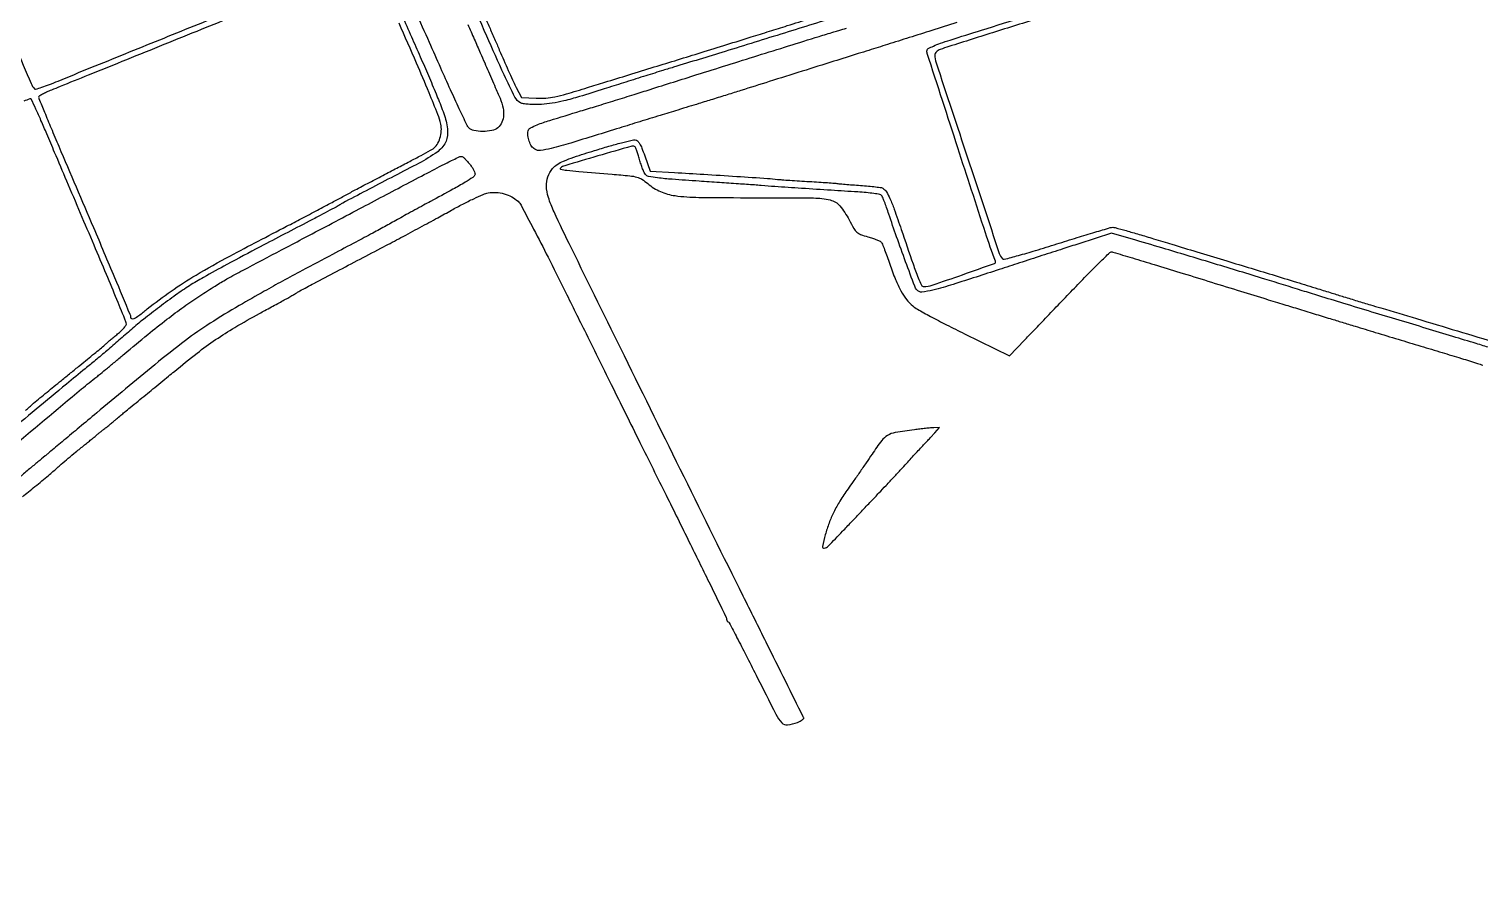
# Model space of a CAD drawing. Extents: x 2 to 2735, y 0 to 1226.
# Drawn here: x 1089 to 1800, y 0 to 417 of the extents above; entities that cross this region are included whole.
import ezdxf

# ---------------------------------------------------------------- set-up
doc = ezdxf.new("R2010")
doc.units = 0

msp = doc.modelspace()

# ---------------------------------------------------------------- linework, layer by layer
for points in [[(1681.528912, 570, -0.000005), (1685.934126, 559.960147, -0.000005), (1690.28084, 550.053125, -0.000005), (1694.039772, 541.485346, -0.000021)], [(1188.3375, 422.735962, 0.000306), (1171.429214, 415.93413, 0.000236), (1153, 408.497208, -0.000007), (1134.73238, 401.115736, -0.000009), (1118.323437, 394.48592, -0.000006), (1104.52101, 388.909719, -0.000114), (1100.25, 387.18541, 0.01162), (1097.854787, 386.15369, 0.017816), (1095.835938, 385.139355, 0.012566), (1094.257839, 384.222443, 0.260492), (1094, 383.761118, 0.097282), (1094.133732, 383.080279, 0.000445), (1096.905247, 376.314711, 0.002087), (1100.098944, 368.629749, 0.001315), (1103.890201, 359.679225, -0.000289), (1120.831494, 319.911109, -0.001149), (1131.155311, 295.48241, -0.000253), (1138.726821, 277.425357, -0.09946), (1139, 276.06563, 0.334079), (1139.569166, 275.30886, 0.184671), (1140.783664, 275.411264, 0.048812), (1143.136431, 276.843719, 0.008492), (1147.244964, 280.041755, -0.017765), (1158.911891, 288.780649, -0.018031), (1171.113496, 296.623834, -0.01168), (1187.726822, 305.957685, -0.002864), (1215.5, 320.515423, 0.001228), (1222.777842, 324.299914, 0.000986), (1230.590625, 328.406626, 0.000996), (1237.797421, 332.23135, 0.002545), (1243, 335.039814, -0.002551), (1248.141206, 337.81506, -0.001059), (1255.115625, 341.515105, -0.001047), (1262.605508, 345.448274, -0.001352), (1269.5, 349.026681, 0.001376), (1275.755489, 352.273804, 0.001944), (1281.308211, 355.203092, 0.001113), (1285.978866, 357.70367, 0.027396), (1287.230078, 358.468306, 0.104098), (1289.200608, 360.541493, 0.062951), (1290.608456, 363.637088, 0.059951), (1291.257091, 367.174762, 0.070801), (1290.986121, 370.563673, 0.038761), (1289.560596, 375.194328, 0.003904), (1285.232511, 385.908055, 0.004021), (1279.111085, 400.395508, 0.00164), (1270.564663, 420, -0.00023)], [(1487.299693, 423.83633, -0.000605), (1459.33883, 415.113229, -0.000604), (1430.222831, 406.106978, -0.00093), (1405, 398.389675, 0.001594), (1399.078757, 396.569371, 0.000507), (1390.26875, 393.820437, 0.000506), (1380.457641, 390.737311, 0.000564), (1371, 387.743018, -0.003458), (1358.912411, 383.992922, -0.013104), (1351.281107, 381.899742, -0.020501), (1345.586419, 380.742404, -0.027793), (1340.367019, 380.197985, -0.011754), (1336.798971, 380.109298, -0.019548), (1333.793761, 380.222791, -0.022219), (1331.430082, 380.510843, -0.081605), (1330.00843, 380.995489, -0.153895), (1327.332888, 383.732698, -0.008551), (1322.059531, 394.607415, -0.005986), (1313.510974, 413.625375, -0.000625), (1294.048846, 458.5, 0.001587)], [(1086.045884, 188.10668, -0.000844), (1089, 190.463908, 0.002938), (1092.204361, 193.042858, 0.002341), (1095.63184, 195.86152, 0.002366), (1098.78224, 198.502421, 0.005958), (1101.044563, 200.463908, -0.002686), (1105.049049, 203.982052, -0.0042), (1108.536841, 206.962157, -0.004086), (1112.143113, 209.941544, -0.002367), (1116.523166, 213.466091, 0.001611), (1118.466188, 215.024767, 0.00228), (1120.18493, 216.42565, 0.001297), (1121.627039, 217.618335, 0.032477), (1122, 217.97178, -0.034226), (1122.351036, 218.302127, -0.002501), (1123.38125, 219.13798, -0.003482), (1124.623001, 220.121058, -0.00263), (1126, 221.18409, 0.004241), (1127.534564, 222.376675, 0.002915), (1129.255007, 223.753662, 0.002939), (1130.895632, 225.098578, 0.005977), (1132.165982, 226.1784, -0.002692), (1134.250826, 227.974289, -0.003874), (1136.116997, 229.539601, -0.001597), (1138.912865, 231.833081, -0.000122), (1146.483582, 238, 0.000528), (1149.981188, 240.853795, 0.000376), (1153.895482, 244.059375, 0.000379), (1157.625898, 247.123787, 0.000807), (1160.504593, 249.5, -0.007872), (1171.62503, 258.418188, -0.015849), (1180.719009, 265.027842, -0.016061), (1190.135169, 270.992931, -0.008319), (1202.25, 277.864066, -0.000037), (1204.867575, 279.291387, -0.000022), (1208, 280.998969, -0.000022), (1211.132434, 282.706202, -0.000037), (1213.75, 284.132424, 0.002161), (1216.025122, 285.384622, 0.002782), (1218.104687, 286.55612, 0.002125), (1219.837476, 287.554794, 0.024194), (1220.5, 287.984581, -0.033446), (1221.901504, 288.857367, -0.00076), (1228.859873, 292.556304, -0.000933), (1239.939604, 298.398051, -0.000129), (1263, 310.494025, 0.001633), (1271.467097, 314.967842, 0.001212), (1280.793444, 319.963759, 0.001225), (1289.572309, 324.721612, 0.002768), (1296.190446, 328.377098, -0.008233), (1301.75158, 331.369912, -0.009561), (1307.139827, 334.026944, -0.008702), (1311.769551, 336.103337, -0.054931), (1314.240051, 336.852535, -0.06038), (1318.102577, 337.100374, -0.054794), (1322.046846, 336.439485, -0.055139), (1325.729355, 334.944423, -0.06293), (1328.819606, 332.73117, -0.083987), (1330.287048, 330.824704, -0.001431), (1336.467979, 319.111656, -0.003611), (1343.541129, 305.37394, -0.00239), (1351.474582, 289.5, 0.000257), (1361.310784, 269.607118, 0.00011), (1374.480295, 243.022044, 0.000109), (1388.53118, 214.688926, 0.000143), (1401.360569, 188.851641, -0.000637), (1412.724353, 165.909108, -0.001041), (1422.293417, 146.425859, -0.000098), (1430.819733, 128.965304, -0.114006), (1431, 128.184974, 0.06718), (1431.055906, 127.770761, 0.059638), (1431.220313, 127.367878, 0.062816), (1431.463097, 127.036322, 0.099086), (1431.75, 126.833333, -0.168225), (1432.198619, 126.414099, -0.000471), (1436.087591, 119.033925, -0.002724), (1440.439369, 110.645967, -0.001688), (1445.463077, 100.75024, 0.001794), (1455.179097, 81.621633, 0.061802), (1458.019525, 77.443018, 0.24954), (1460.881522, 76.361665, 0.067085), (1465.732115, 77.66143, 0.01991), (1467.014089, 78.258071, 0.032572), (1468.041181, 78.874477, 0.035234), (1468.738846, 79.434152, 0.325706), (1468.809417, 79.792342, 0.00659), (1468.534983, 80.362804, 0.000004), (1459.949253, 97.623375, 0.000048), (1450.39401, 116.828023, 0.00003), (1439.109186, 139.5, -0.000551), (1410.149848, 197.83376, -0.00053), (1380.929161, 257.014829, -0.000332), (1354.967633, 309.82416, -0.00544), (1346.478767, 327.607337, -0.02981), (1343.707575, 334.649904, -0.070344), (1342.728256, 340.194459, -0.093486), (1343.42941, 344.769839, -0.092026), (1345.75, 348.80385, -0.072359), (1347.983385, 350.765714, -0.043031), (1351.113118, 352.436247, -0.021763), (1356.235505, 354.36879, -0.003616), (1366.269449, 357.583078, -0.004668), (1373.231405, 359.686763, -0.006696), (1379.441648, 361.4103, -0.00385), (1384.690116, 362.748364, -0.097913), (1386.158135, 362.817002, -0.146059), (1387.331155, 362.266845, -0.074631), (1388.379825, 361.004478, -0.041812), (1389.480523, 358.78638, -0.010502), (1390.888687, 355), (1393.5, 347.5), (1405.5, 346.830765, -0.001511), (1419.785999, 345.990727, -0.001046), (1435.938445, 344.958014, -0.000616), (1451.08223, 343.939214, -0.010748), (1456, 343.495903, 0.009191), (1458.044303, 343.305202, 0.001516), (1461.996875, 343.021711, 0.001666), (1466.649092, 342.717778, 0.001471), (1471.5, 342.431412, -0.001381), (1476.20615, 342.154437, -0.001925), (1480.415625, 341.878747, -0.001166), (1483.958547, 341.624704, -0.024983), (1485, 341.495036, 0.021157), (1486.010602, 341.361355, 0.001309), (1489.025635, 341.099628, 0.001939), (1492.620728, 340.811065, 0.001436), (1496.597906, 340.518838, -0.005406), (1500.532421, 340.198317, -0.007859), (1503.994542, 339.823596, -0.004408), (1506.893009, 339.437731, -0.121953), (1507.597906, 339.153017, -0.097141), (1509.309331, 337.317921, -0.035049), (1510.985709, 334.150643, -0.018728), (1513.092989, 328.863556, -0.003424), (1516.554846, 318.918298, 0.001027), (1522.333839, 302.05641, 0.011172), (1524.827915, 295.319746, 0.021306), (1526.429686, 291.728364, 0.284489), (1527.60621, 291, 0.081849), (1531.732472, 291.680016, 0.003099), (1546.541676, 296.799982, 0.001123), (1562.231315, 302.373084, 0.418478), (1562.696734, 303.375775, -0.010476), (1557.787147, 317.38227, -0.00066), (1544.258471, 358.919132, -0.00007), (1529.284843, 405.121265, -0.128678), (1529.194186, 406.701153, -0.22422), (1529.807035, 407.524662, -0.018306), (1532.286778, 408.732534, -0.019072), (1535.782315, 410.122715, -0.008406), (1540.5, 411.704836, -0.000874), (1555.888506, 416.549737, -0.00033), (1577.412797, 423.269473, -0.000317)], [(1304.194268, 419.333271, -0.000717), (1307.401754, 412.115625, -0.000725), (1310.358395, 405.410381, -0.00181), (1312.493932, 400.5, 0.000827), (1314.340246, 396.231727, 0.000677), (1316.327633, 391.675, 0.000684), (1318.166579, 387.489753, 0.001806), (1319.498041, 384.5, -0.042752), (1321.257096, 379.481528, -0.071709), (1321.740095, 375.04779, -0.090596), (1320.946957, 371.422106, -0.124151), (1318.952211, 368.76022, -0.121877), (1316.004708, 367.379427, -0.048744), (1311.538051, 366.9397, -0.048449), (1307.190728, 367.358782, -0.162771), (1304.73614, 368.75, -0.071912), (1303.78331, 370.17656, -0.001438), (1300.046695, 378.064062, -0.003385), (1295.763721, 387.334961, -0.002264), (1290.98214, 398, 0.000222), (1285.430775, 410.518718, 0.00013), (1278.774798, 425.5, 0.00013), (1272.109589, 440.481085, 0.000221)], [(1075.078454, 426.097563, 0.000243), (1090.305312, 390.403734, 0.075596), (1091.935215, 387.77261, 0.298995), (1092.493818, 387.609433, 0.005394), (1095.595987, 388.595108, 0.011473), (1099.276428, 389.902746, 0.007167), (1103.52739, 391.594044, -0.001981), (1119.588476, 398.177914, -0.000268), (1153.309103, 411.824046, -0.000259), (1187.090925, 425.453462, -0.002136)], [(1312.997787, 422.20258, -0.000317), (1315.425126, 416.61875, -0.000314), (1317.966698, 410.751893, -0.000438), (1320.232485, 405.5, 0.00249), (1322.396933, 400.539063, 0.002425), (1324.629479, 395.55625, 0.00239), (1326.633219, 391.197106, 0.009051), (1327.948546, 388.5), (1330.5, 383.5), (1337.790233, 383.205378, 0.027631), (1342.475235, 383.274983, 0.033636), (1346.820815, 383.875626, 0.020099), (1352.523174, 385.300059, 0.003804), (1362.790233, 388.392846, -0.000215), (1371.429157, 391.062964, -0.00009), (1383.082131, 394.656873, -0.000089), (1395.557773, 398.49962, -0.000115), (1407, 402.018942, 0.00042), (1418.499223, 405.563477, 0.000316), (1431.15, 409.483363, 0.000319), (1443.049466, 413.187006, 0.000733), (1452, 415.993474, -0.000242), (1460.737364, 418.74252, -0.000118), (1471.878312, 422.238977, -0.000118), (1483.462963, 425.868681, -0.00017)], [(1543.791538, 420.207383, 0.00109), (1531.5, 416.359058, -0.000091), (1520.503054, 412.891893, -0.000098), (1509.7875, 409.517884, -0.000092), (1500.596327, 406.627695, -0.000474), (1495.5, 405.031476, 0.000237), (1483.475656, 401.271577, 0.000112), (1467.956468, 396.406974, 0.000112), (1451.893788, 391.364124, 0.000172), (1438, 386.993543, -0.0006), (1431.333297, 384.902668, -0.000474), (1424.115625, 382.656014, -0.000479), (1417.410813, 380.583012, -0.001192), (1412.5, 379.08264, 0.000913), (1407.116226, 377.441044, 0.000232), (1398.3875, 374.757651, 0.000237), (1388.421875, 371.683779, 0.00024), (1378.5, 368.613047, -0.001126), (1354.644853, 361.276424, -0.012609), (1345.076485, 358.619044, -0.029598), (1339.760464, 357.615935, -0.172188), (1337.017029, 358.21132, -0.113206), (1335.502022, 359.71063, -0.054952), (1334.297347, 362.170742, -0.054334), (1333.639528, 364.894132, -0.09445), (1333.778266, 367.2076, -0.206045), (1334.918167, 368.692707, -0.036773), (1338.160561, 370.204298, -0.015687), (1344.369903, 372.340563, -0.001541), (1359.5, 376.969531, 0.001083), (1367.238701, 379.32939, 0.000633), (1376.5, 382.188339, 0.000633), (1385.760885, 385.072877, 0.001076), (1393.5, 387.512473, -0.000748), (1416.393566, 394.745678, -0.000343), (1446.2724, 404.114188, -0.000152), (1476.257197, 413.483294, -0.005035), (1483.5, 415.664173, 0.003205), (1486.029633, 416.415781, 0.001107), (1489.675, 417.533192, 0.001099)], [(1272.060556, 423.723221, 0.000477), (1276.615581, 413.324332, 0.000572), (1280.922767, 403.547136, -0.003097), (1284.956749, 394.26334, -0.003558), (1288.689864, 385.349217, -0.003204), (1291.751818, 377.750932, -0.020448), (1293.120723, 373.828455, -0.065203), (1294.354978, 366.400689, -0.146906), (1292.916779, 360.93466, -0.109457), (1288.311961, 356.157753, -0.027719), (1278.954823, 350.671883, 0.001165), (1266.653338, 344.311721, 0.001179), (1254.42774, 337.917983, 0.000307), (1242.941182, 331.86722, 0.035413), (1241.5, 330.971196, -0.033678), (1240.730787, 330.489249, -0.000678), (1236.68125, 328.323945, -0.001604), (1231.937298, 325.815109, -0.001077), (1226.5, 322.97679, 0.000964), (1202.563829, 310.48877, 0.002862), (1186.217622, 301.800852, 0.003812), (1174.748298, 295.50722, 0.015401), (1167.905605, 291.402748, 0.012035), (1161.263285, 286.905476, 0.00621), (1153.163493, 280.979248, 0.006192), (1145.304144, 274.924052, 0.013555), (1139.4736, 270.053277, -0.002148), (1133.360019, 264.704618, -0.002402), (1127.423456, 259.605454, -0.002556), (1121.846296, 254.910302, -0.0036), (1116.821872, 250.785095, 0.002878), (1107.636592, 243.265879, 0.000722), (1092.750085, 230.899462, 0.000715), (1077.921182, 218.508675, 0.003005)], [(1586.184491, 423.055316, 0.000739), (1562.718672, 415.717413, 0.000261), (1539.864677, 408.520608, 0.014432), (1535.616956, 407.044466, 0.050303), (1534.615966, 406.543727, 0.055186), (1533.768731, 405.866099, 0.062408), (1533.190453, 405.122923, 0.13496), (1533, 404.430186, 0.079978), (1533.620698, 400.574569, 0.000257), (1549.013634, 354.085379, 0.000205), (1564.563414, 307.267484, 0.10212), (1566.117515, 304.582005, 0.282305), (1566.939618, 304.334567, 0.002205), (1573.896317, 306.202671, 0.006732), (1582.27394, 308.613676, 0.003449), (1592.717995, 311.851041, -0.001794), (1602.718978, 314.987389, -0.002745), (1611.413347, 317.62754, -0.000949), (1618.93175, 319.850062, -0.07439), (1620.157227, 320.019037, -0.063881), (1621.342456, 319.85313, -0.001531), (1626.715834, 318.3676, -0.00333), (1633.00837, 316.561935, -0.002254), (1640.157227, 314.423858, 0.000136), (1649.139184, 311.696051, 0.000056), (1661.336811, 307.996773, 0.000055), (1674.436817, 304.027003, 0.000071), (1686.5, 300.374748, -0.000435), (1698.171618, 296.831749, -0.000409), (1710.086637, 293.192888, -0.000406), (1720.650176, 289.94794, -0.001409), (1727.475785, 287.824074, 0.001309), (1733.246769, 286.027099, 0.000868), (1739.878296, 283.993803, 0.000874), (1746.325336, 282.041624, 0.001704), (1751.475785, 280.510997, -0.001675), (1768.965818, 275.314357, -0.000184), (1808.996771, 263.258185, -0.000198), (1848.893645, 251.209122, -0.001446)], [(1805, 260.99323, 0.001589), (1798.169879, 263.102009, 0.000377), (1786.771875, 266.572085, 0.000388), (1773.667969, 270.539629, 0.000383), (1760.5, 274.504429, -0.000544), (1747.111832, 278.540235, -0.000499), (1733.346875, 282.720969, -0.000499), (1721.075685, 286.474778, -0.001647), (1713, 288.983104, 0.001819), (1694.592425, 294.69359, 0.000781), (1669.984838, 302.187425, 0.000727), (1646.081688, 309.387995, 0.00297), (1631.528278, 313.654934), (1619.556556, 317.087859), (1603.528278, 311.958858, 0.000581), (1595.771613, 309.466815, 0.000251), (1585.452057, 306.132423, 0.000249), (1574.478475, 302.574585, 0.00033), (1564.5, 299.326613, -0.001748), (1541.936895, 292.053077, -0.016283), (1532.093924, 289.267535, -0.035633), (1526.588864, 288.311282, -0.254831), (1524.184642, 289.32292, -0.078996), (1523.146389, 291.15404, -0.001103), (1518.697523, 303.120812, -0.003488), (1514.255924, 315.412373, -0.004829), (1510.456656, 326.5, 0.005539), (1509.374311, 329.644118, 0.007395), (1508.318172, 332.472229, 0.005382), (1507.376568, 334.809605, 0.072946), (1506.9053, 335.59695, 0.177846), (1506.127154, 336.056856, 0.008614), (1503.113239, 336.557348, 0.013141), (1499.440222, 337.004158, 0.009017), (1495.254576, 337.325995, -0.001089), (1482.222948, 338.120417, -0.000798), (1467.765174, 339.056566, -0.000668), (1454.60076, 339.947736, -0.004375), (1448, 340.461502, 0.003802), (1444.581611, 340.731508, 0.000422), (1436.771875, 341.282018, 0.000514), (1427.475468, 341.919827, 0.000417), (1417.5, 342.585569, -0.002228), (1404.344781, 343.511418, -0.01189), (1397.178835, 344.219552, -0.015945), (1392.743294, 344.908833, -0.180384), (1391.246934, 345.811872, -0.062528), (1390.662461, 346.773802, -0.012333), (1389.881287, 348.639974, -0.012895), (1389.075963, 350.874008, -0.01166), (1388.357547, 353.222452, 0.009715), (1387.672823, 355.492293, 0.013679), (1386.968258, 357.48556, 0.009848), (1386.310745, 359.099727, 0.153875), (1385.925868, 359.545816, 0.211507), (1384.52648, 359.738319, 0.000743), (1367.92253, 354.934066, 0.001197), (1351.707755, 350.174154, 0.116995), (1349.641241, 348.988595, 0.607823), (1349.804302, 348.411318, 0.021271), (1352.725493, 347.937908, 0.008551), (1358.667104, 347.335594, 0.000637), (1374.90072, 345.990781, -0.00391), (1383.54348, 345.217807, -0.039838), (1387.084581, 344.585677, -0.078022), (1389.53948, 343.512819, -0.035065), (1392.373871, 341.411976, 0.073532), (1398.580644, 337.510729, 0.070851), (1405.729916, 335.509922, 0.029735), (1417.370611, 334.670768, 0.003128), (1444.667272, 334.5, -0.002344), (1473.627649, 334.364233, -0.055069), (1481.754195, 333.389255, -0.162714), (1486.446963, 330.498955, -0.053797), (1491, 323.679286, 0.011438), (1493.312493, 319.486801, 0.077788), (1494.798905, 317.656916, 0.094336), (1496.658667, 316.528871, 0.020639), (1500.232948, 315.360879, -0.013139), (1502.49082, 314.660352, -0.016685), (1504.533098, 313.890499, -0.014757), (1506.179921, 313.148416, -0.117285), (1506.821232, 312.623009, -0.067082), (1507.28941, 311.799504, -0.003712), (1508.377713, 309.039259, -0.005687), (1509.614525, 305.720873, -0.004126), (1510.91878, 302, 0.013472), (1513.726344, 294.445713, 0.029898), (1516.355553, 288.897706, 0.03877), (1519.08538, 284.729573, 0.05354), (1522.178115, 281.50358, 0.048089), (1524.429976, 279.951725, 0.003648), (1530.928216, 276.401702, 0.004998), (1538.766912, 272.293761, 0.003784), (1547.447727, 267.937104), (1569.5, 257.077841), (1576.901479, 264.788921, -0.000027), (1580.850315, 268.902486, -0.000007), (1587.135477, 275.448933, -0.000007), (1594.278818, 282.888799, -0.000008), (1601.347055, 290.25, -0.00292), (1607.956855, 297.053563, -0.004659), (1613.694186, 302.782709, -0.001191), (1618.744056, 307.70874, -0.197776), (1619.445576, 307.98901, -0.070089), (1620.260098, 307.865598, -0.000246), (1629.737138, 305.029154, -0.00132), (1640.46522, 301.781634, -0.000828), (1653, 297.928339, 0.000181), (1666.726067, 293.689395, 0.000158), (1681.09375, 289.262971, 0.000159), (1694.086763, 285.269067, 0.000471), (1703, 282.541532, -0.000106), (1710.578203, 280.228578, -0.000081), (1718.884375, 277.690035, -0.000082), (1726.674859, 275.306325, -0.000191), (1732.5, 273.520485, 0.000782), (1738.843895, 271.583805, 0.000219), (1748.759375, 268.578483, 0.000221), (1759.97424, 265.190115, 0.000233), (1771, 261.869813, -0.00058), (1781.441872, 258.717446, -0.00078), (1790.890625, 255.836847, -0.000531), (1798.813113, 253.398836, -0.008358), (1801.5, 252.519409, 0.004583)], [(1087.557341, 230.40133, 0.003287), (1089.457252, 232.045654, -0.004698), (1091.546795, 233.843812, -0.001534), (1094.662443, 236.458109, -0.001528), (1098.140682, 239.340542, -0.001723), (1101.5, 242.087773, -0.000012), (1105.176076, 245.072819, -0.000006), (1109.646875, 248.702927, -0.000006), (1114.165154, 252.371393, -0.000011), (1118, 255.484751, 0.001226), (1121.29361, 258.17201, 0.001847), (1124.15, 260.531926, 0.000719), (1126.592783, 262.571303, 0.042969), (1127, 262.976541, -0.040194), (1127.375254, 263.354131, -0.001877), (1128.748438, 264.521117, -0.003093), (1130.393964, 265.891621, -0.002215), (1132.25, 267.404371, 0.016881), (1134.069097, 268.978005, 0.022466), (1135.604687, 270.533564, 0.020613), (1136.740869, 271.902385, 0.16435), (1137, 272.669444, 0.097161), (1136.788458, 273.747783, 0.000433), (1132.346713, 284.606136, 0.002057), (1127.231442, 296.935431, 0.001295), (1121.159023, 311.298982, -0.000052), (1114.557401, 326.806742, -0.000049), (1107.821254, 342.639389, -0.000049), (1101.851263, 356.678867, -0.000169), (1097.998626, 365.75, 0.002762), (1095.149874, 372.361954, 0.004529), (1092.656089, 377.925367, 0.00088), (1090.419515, 382.773773, 0.303808), (1090.089603, 382.974653, 0.081837), (1089.655238, 382.883763, 0.000839), (1086.735696, 381.747147, 0.002684)], [(1043.649463, 181.30977, -0.000318), (1078.597929, 210.49667, -0.000188), (1115.043791, 240.871567, -0.008972), (1122.5, 246.857745, 0.007076), (1124.253016, 248.254244, 0.001079), (1127.703125, 251.095885, 0.001207), (1131.76, 254.468523, 0.001045), (1136, 258.025822, -0.003799), (1147.448573, 267.52407, -0.007152), (1156.857916, 274.988694, -0.008591), (1165.121137, 281.130351, -0.010762), (1173, 286.52594, -0.005348), (1180.43243, 291.27151, -0.011591), (1186.264367, 294.722841, -0.006136), (1194.117524, 299.001961, -0.000616), (1213, 308.962572, 0.000189), (1223.15707, 314.309414, 0.000092), (1236.115625, 321.140317, 0.000091), (1249.593936, 328.25153, 0.000132), (1261.5, 334.540033, -0.000474), (1284.339518, 346.583393, -0.004541), (1294.123675, 351.617853, -0.004702), (1300.008387, 354.509536, -0.181872), (1301.441378, 354.635273, -0.117035), (1301.95871, 354.349081, -0.012201), (1302.969101, 353.383519, -0.014611), (1304.126484, 352.152212, -0.011204), (1305.320201, 350.743105, -0.026157), (1306.404876, 349.249567, -0.0333), (1307.234848, 347.763152, -0.035255), (1307.738407, 346.473255, -0.168601), (1307.713226, 345.695061, -0.155568), (1306.701519, 344.431281, -0.011953), (1302.974262, 342.078051, -0.009774), (1296.949657, 338.630951, -0.001928), (1286, 332.701581, 0.001374), (1282.551796, 330.839275, 0.000761), (1278.353125, 328.548449, 0.000759), (1274.107387, 326.215165, 0.001224), (1270.5, 324.214021, -0.002178), (1264.240533, 320.757276, -0.001876), (1257.631455, 317.177076, -0.001409), (1249.444292, 312.811342, -0.000536), (1238, 306.765833, 0.000932), (1223.07824, 298.868211, 0.003225), (1213.460868, 293.675241, 0.003632), (1204.505538, 288.67994, 0.00144), (1192.272484, 281.692698, 0.012387), (1177.996444, 273.00648, 0.018393), (1165.985545, 264.644649, 0.010977), (1150.867385, 252.743356, 0.001834), (1122.441302, 229.161583, -0.000082), (1113.887049, 222.014378, -0.00012), (1106.349693, 215.721986, -0.000058), (1099.93343, 210.369384, -0.002151), (1098.472545, 209.161583, 0.001516), (1097.156308, 208.076184, 0.00012), (1093.670595, 205.182575, 0.000163), (1089.514404, 201.728413, 0.000125), (1084.972545, 197.949312, -0.000591)]]:
    msp.add_lwpolyline(points, format="xyb")
msp.add_lwpolyline([(1522.955574, 220.900588, 0.009433), (1513.628325, 219.514895, 0.089351), (1509.84174, 218.155902, 0.101172), (1506.957966, 215.603766, 0.013591), (1502.242821, 208.963938, -0.00209), (1499.418694, 204.786751, -0.001416), (1496.166972, 200.049043, -0.001426), (1492.999126, 195.489299, -0.00285), (1490.463349, 191.905146, 0.016086), (1486.512137, 185.994573, 0.024204), (1483.493342, 180.581225, 0.026083), (1481.17777, 175.226505, 0.023932), (1479.356767, 169.505153, 0.015299), (1478.006911, 163.732084, 0.535364), (1478.830663, 162.905986, 0.150754), (1480.778462, 163.95874, 0.003901), (1487.75, 171.173835, -0.000019), (1492.075143, 175.720207, -0.000012), (1497.023157, 180.920663, -0.000013), (1501.81747, 185.959072, -0.000025), (1505.626706, 189.961653, 0.001397), (1509.131398, 193.664528, 0.001068), (1512.944597, 197.733355, 0.00108), (1516.498806, 201.558639, 0.002552), (1519.126706, 204.428493, -0.001264), (1521.403883, 206.928226, -0.001099), (1523.802845, 209.536777, -0.001105), (1525.984784, 211.888461, -0.003252), (1527.5, 213.49328, 0.001961), (1528.825291, 214.889706, 0.001313), (1530.330892, 216.49707, 0.001322), (1531.781492, 218.062165, 0.002606), (1532.924314, 219.314787), (1535.348628, 222), (1532.424314, 221.873503, 0.011611), (1530.874393, 221.770357, 0.00318), (1528.436592, 221.535529, 0.003213), (1525.675615, 221.233898, 0.003345)], format="xyb", close=True)

doc.saveas('drawing.dxf')
